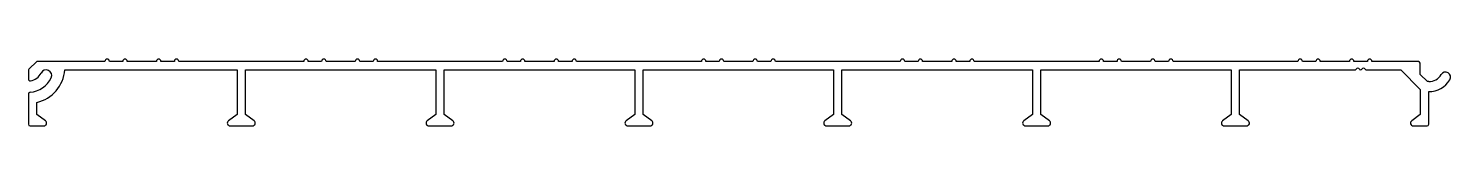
# Model space of a CAD drawing. Extents: x 907 to 1161, y 605 to 617.
import ezdxf

# ---------------------------------------------------------------- set-up
doc = ezdxf.new("R2010")
doc.units = 0
doc.layers.add('GRUBA', color=10, linetype='CONTINUOUS')

msp = doc.modelspace()

# ---------------------------------------------------------------- linework, layer by layer
at = {"layer": 'GRUBA', "color": 0}
for p, q in [((907.09, 614.97), (907.09, 613.41)), ((908.59, 616.59), (907.18, 615.18)), ((920.74, 616.59), (908.59, 616.59)), ((913.57, 615.09), (944.34, 615.09)), ((923.94, 616.59), (921.54, 616.59)), ((929.94, 616.59), (924.74, 616.59)), ((933.14, 616.59), (930.74, 616.59)), ((956.24, 616.59), (933.94, 616.59)), ((944.34, 615.09), (944.34, 607.09)), ((945.84, 607.09), (945.84, 615.09)), ((945.84, 615.09), (979.84, 615.09)), ((959.44, 616.59), (957.04, 616.59)), ((965.44, 616.59), (960.24, 616.59)), ((968.64, 616.59), (966.24, 616.59)), ((991.74, 616.59), (969.44, 616.59)), ((979.84, 615.09), (979.84, 607.09)), ((981.34, 607.09), (981.34, 615.09)), ((981.34, 615.09), (1015.34, 615.09)), ((994.94, 616.59), (992.54, 616.59)), ((1000.94, 616.59), (995.74, 616.59)), ((1004.14, 616.59), (1001.74, 616.59)), ((1027.24, 616.59), (1004.94, 616.59)), ((1015.34, 615.09), (1015.34, 607.09)), ((1016.84, 607.09), (1016.84, 615.09)), ((1016.84, 615.09), (1050.84, 615.09)), ((1030.44, 616.59), (1028.04, 616.59)), ((1036.44, 616.59), (1031.24, 616.59)), ((1039.64, 616.59), (1037.24, 616.59)), ((1062.74, 616.59), (1040.44, 616.59)), ((1050.84, 615.09), (1050.84, 607.09)), ((1052.34, 607.09), (1052.34, 615.09)), ((1052.34, 615.09), (1086.34, 615.09)), ((1065.94, 616.59), (1063.54, 616.59)), ((1071.94, 616.59), (1066.74, 616.59)), ((1075.14, 616.59), (1072.74, 616.59)), ((1098.24, 616.59), (1075.94, 616.59)), ((1086.34, 615.09), (1086.34, 607.09)), ((1087.84, 607.09), (1087.84, 615.09)), ((1087.84, 615.09), (1121.84, 615.09)), ((1101.44, 616.59), (1099.04, 616.59)), ((1107.44, 616.59), (1102.24, 616.59)), ((1110.64, 616.59), (1108.24, 616.59)), ((1133.74, 616.59), (1111.44, 616.59)), ((1121.84, 615.09), (1121.84, 607.09)), ((1123.34, 607.09), (1123.34, 615.09)), ((1123.34, 615.09), (1143.92, 615.09)), ((1136.94, 616.59), (1134.54, 616.59)), ((1142.94, 616.59), (1137.74, 616.59)), ((1146.14, 616.59), (1143.74, 616.59)), ((1144.1, 615.16), (1144.26, 615.32)), ((1144.61, 615.32), (1144.77, 615.16)), ((1145.12, 615.16), (1145.27, 615.32)), ((1145.63, 615.32), (1145.78, 615.16)), ((1145.96, 615.09), (1152.09, 615.09)), ((1155.09, 616.59), (1146.94, 616.59)), ((1152.09, 615.09), (1155.59, 611.59)), ((1155.59, 614.28), (1155.59, 616.09)), ((1156.88, 612.99), (1155.59, 614.28)), ((1157.09, 612.99), (1156.88, 612.99)), ((907.09, 610.8), (907.09, 605.39)), ((1155.59, 611.59), (1155.59, 607.09)), ((1157.09, 605.39), (1157.09, 611.19)), ((908.59, 607.09), (908.59, 609.27)), ((910.13, 606), (908.59, 607.09)), ((944.34, 607.09), (942.8, 606)), ((947.38, 606), (945.84, 607.09)), ((979.84, 607.09), (978.3, 606)), ((982.88, 606), (981.34, 607.09)), ((1015.34, 607.09), (1013.8, 606)), ((1018.38, 606), (1016.84, 607.09)), ((1050.84, 607.09), (1049.3, 606)), ((1053.88, 606), (1052.34, 607.09)), ((1086.34, 607.09), (1084.8, 606)), ((1089.38, 606), (1087.84, 607.09)), ((1121.84, 607.09), (1120.3, 606)), ((1124.88, 606), (1123.34, 607.09)), ((1155.59, 607.09), (1154.05, 606)), ((907.39, 605.09), (909.84, 605.09)), ((943.09, 605.09), (947.09, 605.09)), ((978.59, 605.09), (982.59, 605.09)), ((1014.09, 605.09), (1018.09, 605.09)), ((1049.59, 605.09), (1053.59, 605.09)), ((1085.09, 605.09), (1089.09, 605.09)), ((1120.59, 605.09), (1124.59, 605.09)), ((1154.34, 605.09), (1156.79, 605.09))]:
    msp.add_line(p, q, dxfattribs=at)
for centre, radius, start, end in [((921.14, 616.59), 0.4, 0, 180), ((924.34, 616.59), 0.4, 0, 180), ((930.34, 616.59), 0.4, 0, 180), ((933.54, 616.59), 0.4, 0, 180), ((956.64, 616.59), 0.4, 0, 180), ((959.84, 616.59), 0.4, 0, 180), ((965.84, 616.59), 0.4, 0, 180), ((969.04, 616.59), 0.4, 0, 180), ((992.14, 616.59), 0.4, 0, 180), ((995.34, 616.59), 0.4, 0, 180), ((1001.34, 616.59), 0.4, 0, 180), ((1004.54, 616.59), 0.4, 0, 180), ((1027.64, 616.59), 0.4, 0, 180), ((1030.84, 616.59), 0.4, 0, 180), ((1036.84, 616.59), 0.4, 0, 180), ((1040.04, 616.59), 0.4, 0, 180), ((1063.14, 616.59), 0.4, 0, 180), ((1066.34, 616.59), 0.4, 0, 180), ((1072.34, 616.59), 0.4, 0, 180), ((1075.54, 616.59), 0.4, 0, 180), ((1098.64, 616.59), 0.4, 0, 180), ((1101.84, 616.59), 0.4, 0, 180), ((1107.84, 616.59), 0.4, 0, 180), ((1111.04, 616.59), 0.4, 0, 180), ((1134.14, 616.59), 0.4, 0, 180), ((1137.34, 616.59), 0.4, 0, 180), ((1143.34, 616.59), 0.4, 0, 180), ((1146.54, 616.59), 0.4, 0, 180), ((907.39, 614.97), 0.3, 135, 180), ((907.09, 615.59), 2.5, 277.8375, 334.6231), ((907.09, 615.59), 6.5, 283.3424, 355.5883), ((910.25, 614.09), 1, 334.6231, 154.6231), ((1143.92, 615.34), 0.25, 270, 315), ((1144.43, 615.14), 0.25, 45, 135), ((1144.94, 615.34), 0.25, 225, 315), ((1145.45, 615.14), 0.25, 45, 135), ((1145.96, 615.34), 0.25, 225, 270), ((1155.09, 616.09), 0.5, 0, 90), ((1160.09, 613.79), 0.9, 328.9973, 148.9973), ((907.39, 613.41), 0.3, 180, 277.8375), ((907.09, 615.59), 4.5, 273.5833, 334.6231), ((1157.09, 615.59), 2.6, 270, 328.9973), ((1157.09, 615.59), 4.4, 270, 328.9973), ((907.39, 610.8), 0.3, 93.5833, 180), ((907.39, 605.39), 0.3, 180, 270), ((909.84, 605.59), 0.5, 270, 54.6428), ((943.09, 605.59), 0.5, 125.3572, 270), ((947.09, 605.59), 0.5, 270, 54.6428), ((978.59, 605.59), 0.5, 125.3572, 270), ((982.59, 605.59), 0.5, 270, 54.6428), ((1014.09, 605.59), 0.5, 125.3572, 270), ((1018.09, 605.59), 0.5, 270, 54.6428), ((1049.59, 605.59), 0.5, 125.3572, 270), ((1053.59, 605.59), 0.5, 270, 54.6428), ((1085.09, 605.59), 0.5, 125.3572, 270), ((1089.09, 605.59), 0.5, 270, 54.6428), ((1120.59, 605.59), 0.5, 125.3572, 270), ((1124.59, 605.59), 0.5, 270, 54.6428), ((1154.34, 605.59), 0.5, 125.3572, 270), ((1156.79, 605.39), 0.3, 270, 0)]:
    msp.add_arc(centre, radius, start, end, dxfattribs=at)

doc.saveas('drawing.dxf')
